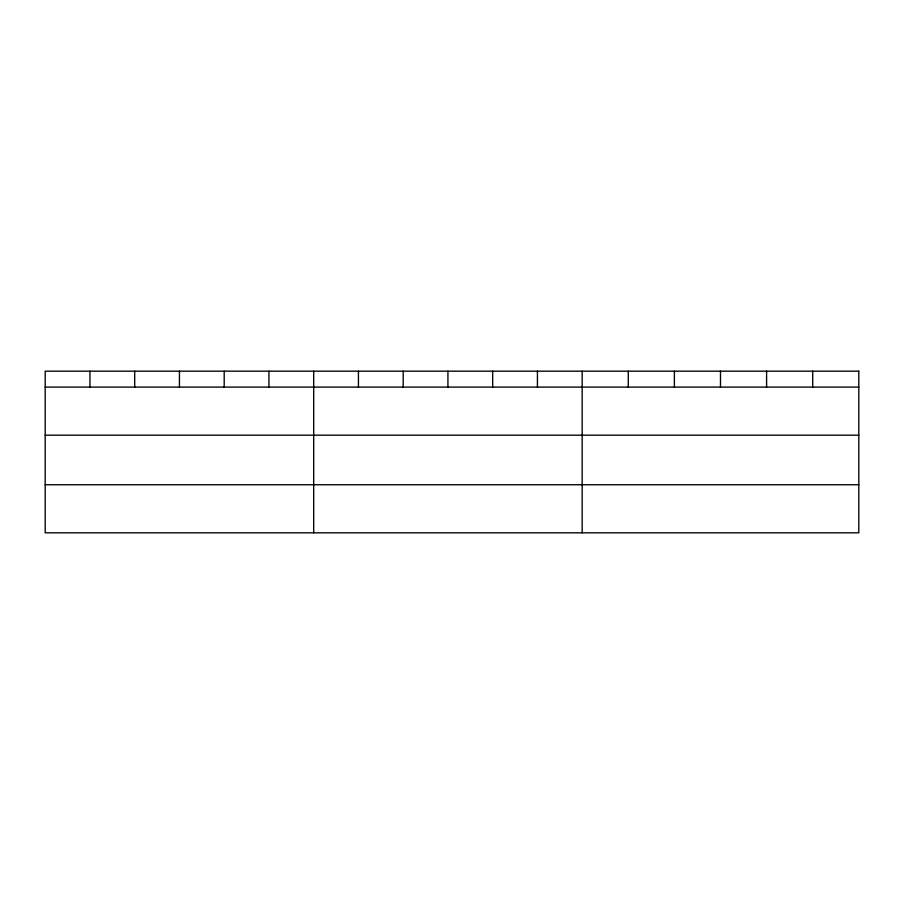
<?xml version="1.0" encoding="UTF-8"?>
<svg xmlns="http://www.w3.org/2000/svg" width="904" height="904" viewBox="0 0 904 904"><rect width="100%" height="100%" fill="white"/><g stroke="black" fill="none" stroke-linecap="round" stroke-linejoin="round"><path stroke-width="1.36" d="M45.2 387.093L858.8 387.093M45.2 435.186L858.8 435.186M45.2 484.736L858.8 484.736M812.696 371.171L812.696 387.093M766.592 371.171L766.592 387.093M720.488 371.171L720.488 387.093M674.384 371.171L674.384 387.093M628.28 371.171L628.28 387.093M582.176 371.171L582.176 532.829M537.428 371.171L537.428 387.093M492.68 371.171L492.68 387.093M447.932 371.171L447.932 387.093M403.184 371.171L403.184 387.093M358.436 371.171L358.436 387.093M313.688 371.171L313.688 532.829M268.94 371.171L268.94 387.093M224.192 371.171L224.192 387.093M179.444 371.171L179.444 387.093M134.696 371.171L134.696 387.093M89.948 371.171L89.948 387.093M858.8 371.171L45.2 371.171L45.2 532.829L858.8 532.829L858.8 371.171"/></g></svg>
